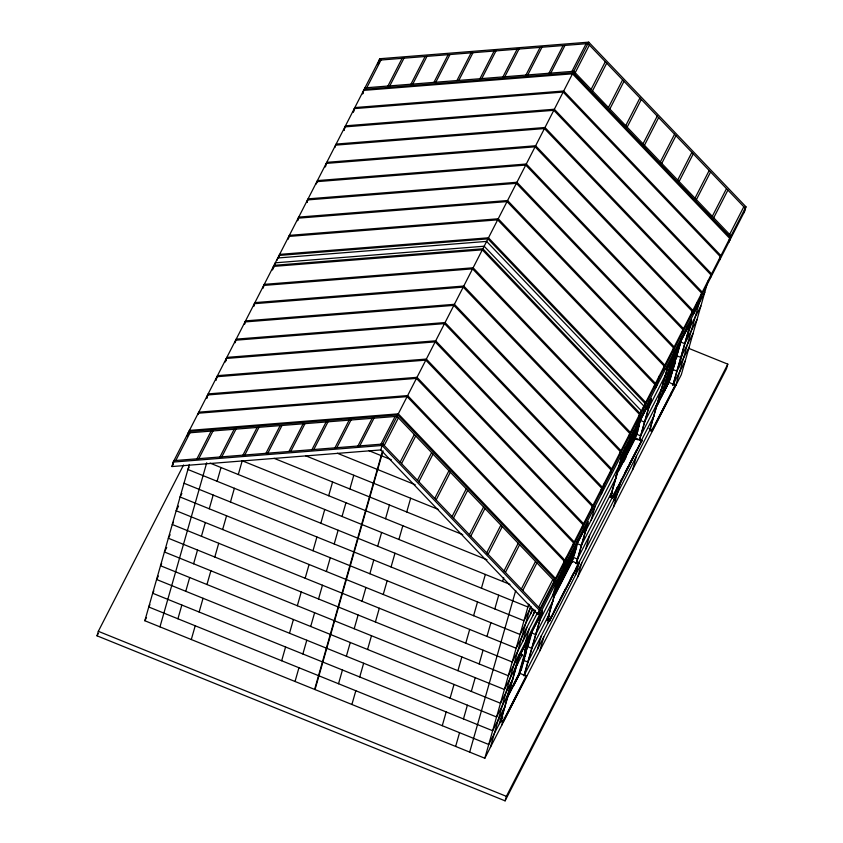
<?xml version="1.0" encoding="UTF-8"?>
<svg xmlns="http://www.w3.org/2000/svg" width="843" height="843" viewBox="0 0 843 843"><rect width="100%" height="100%" fill="white"/><g stroke="black" fill="none" stroke-linecap="round" stroke-linejoin="round"><path stroke-width="1.26" d="M688.815 348.401L727.794 364.155L726.508 368.676L505.094 800.85L97.04 635.822L98.325 631.312L183.542 464.999M171.94 466.548L173.215 462.069L379.856 58.725L588.72 42.15L745.96 206.788L744.675 211.266L538.034 614.6L380.804 449.93L171.94 466.548L173.142 464.177M172.667 465.115L173.943 460.636L382.817 444.04L540.047 608.688L538.772 613.177M187.188 436.284L188.137 432.923L397 416.347L554.23 580.996L552.966 585.463M188.748 432.786L189.433 430.415L398.286 413.839L555.526 578.477L553.967 583.103M198.105 414.535L198.779 412.164L407.643 395.578L564.884 560.216L563.872 563.777L563.324 564.842L564.336 561.28L407.095 396.642L198.231 413.228M207.462 396.273L208.137 393.902L417 377.327L574.231 541.965L573.219 545.526L572.671 546.591L573.693 543.029L416.453 378.391L207.589 394.967L206.577 398.528L207.115 397.464M707.994 280.982L681.292 374.735L484.82 758.236L144.838 620.743L189.348 464.482M225.281 362.016L226.293 358.454L435.157 341.879L592.397 506.517L591.386 510.078L591.923 509.014L592.945 505.452L435.705 340.814L226.841 357.39L225.829 360.952M234.976 342.574L235.65 340.203L444.514 323.617L601.744 488.255L600.732 491.817L601.28 490.752L602.292 487.191L445.051 322.553L236.198 339.139L235.176 342.701M244.322 324.323L244.997 321.942L453.861 305.366L611.101 470.004L610.09 473.566L610.638 472.501L611.649 468.94L454.409 304.302L245.545 320.877L244.533 324.439M159.97 626.865L206.714 462.765M253.68 306.062L254.354 303.691L463.218 287.105L620.459 451.743L619.436 455.304L619.984 454.24L620.996 450.678L463.766 286.04L254.902 302.626L253.88 306.188M263.027 287.811L263.711 285.429L472.565 268.854L629.805 433.492L628.794 437.053L629.342 435.989L630.353 432.427L473.113 267.789L264.249 284.365L263.237 287.927M272.437 269.971L273.448 266.409L482.312 249.834L639.552 414.471L638.541 418.033L639.089 416.969M272.984 268.906L273.996 265.345L482.86 248.769L640.1 413.407M274.028 267.263L275.292 262.816L484.156 246.23L641.397 410.868L640.132 415.325M277.136 260.202L277.769 257.979L486.632 241.404L643.873 406.041L642.608 410.488M278.39 257.821L279.065 255.45L487.928 238.864L645.169 403.512L644.157 407.074L644.705 405.999L645.717 402.448L488.476 237.8L279.613 254.386L278.938 256.757M177.926 618.783L181.846 605.042M185.766 591.291L189.675 577.539M193.595 563.788L197.515 550.036M201.424 536.285L205.344 522.534M209.264 508.782L213.174 495.041M217.094 481.29L221.014 467.538M288.137 238.801L288.812 236.43L497.676 219.844L654.916 384.482L653.905 388.043L654.442 386.979L655.464 383.417L498.224 218.78L289.36 235.366L288.348 238.927M297.495 220.55L298.169 218.168L507.033 201.593L664.273 366.231L663.251 369.792L663.799 368.728L664.811 365.167L507.57 200.529L298.717 217.104L297.695 220.666M306.841 202.288L307.516 199.917L516.38 183.331L673.62 347.969L672.609 351.531L673.157 350.467L674.168 346.905L516.928 182.267L308.064 198.853L307.052 202.415M316.199 184.037L316.873 181.656L525.737 165.08L682.978 329.718L681.955 333.28L682.503 332.216L683.515 328.654L526.285 164.016L317.421 180.592L316.747 182.973M326.093 164.712L326.768 162.341L535.632 145.755L692.872 310.393L691.861 313.954L691.313 315.019L692.324 311.467L535.084 146.819L326.23 163.405L325.208 166.967L325.756 165.902M191.298 639.531L195.218 625.78M199.138 612.029L203.047 598.277M206.967 584.526L210.887 570.774M214.796 557.033L218.716 543.282M222.636 529.53L226.556 515.779M230.466 502.028L234.386 488.276M238.306 474.525L242.215 460.773M334.903 147.525L335.577 145.144L544.441 128.568L701.682 293.206L700.67 296.768L701.207 295.703M344.798 128.199L345.482 125.828L554.336 109.242L711.576 273.891L710.565 277.442L710.017 278.517L711.039 274.955L553.798 110.307L344.935 126.893L343.923 130.454L344.46 129.39M354.155 109.948L354.829 107.567L563.693 90.991L720.934 255.629L719.922 259.191L719.374 260.255L720.386 256.693L563.145 92.056L354.281 108.631L353.27 112.193L353.818 111.128M364.292 90.106L364.924 87.872L573.798 71.276L731.029 235.924L729.753 240.403M377.843 64.637L379.118 60.159L587.982 43.583L745.212 208.232L743.947 212.699M378.581 63.204L379.856 58.725M281.667 660.743L285.577 646.992M289.497 633.241L293.417 619.489M297.326 605.738L301.246 591.986M305.166 578.235L309.086 564.494M312.995 550.742L316.915 536.991M320.835 523.24L324.745 509.488M328.665 495.737L332.585 481.985M295.039 681.481L298.949 667.73M302.869 653.978L306.789 640.237M310.698 626.486L314.618 612.735M318.538 598.983L322.458 585.232M326.367 571.48L330.287 557.729M334.207 543.977L338.117 530.236M342.037 516.485L345.957 502.734M349.877 488.982L353.786 475.231M380.794 449.962L382.079 445.483L588.72 42.15M314.618 689.405L382.279 451.901M315.029 689.563L383.038 450.815M338.528 683.736L342.448 669.985M346.368 656.233L350.277 642.492M354.197 628.741L358.117 614.99M362.026 601.238L365.946 587.487M369.866 573.735L373.786 559.984M377.696 546.232L381.616 532.491M385.536 518.74L389.445 504.989M351.9 704.485L355.82 690.733M359.74 676.982L363.649 663.23M367.569 649.479L371.489 635.727M375.409 621.976L379.318 608.235M383.238 594.484L387.158 580.732M391.068 566.981L394.988 553.229M398.908 539.478L402.817 525.726M406.737 511.975L410.657 498.234M442.269 725.697L446.179 711.945M450.099 698.194L454.019 684.442M457.939 670.691L461.848 656.939M465.768 643.188L469.688 629.436M473.597 615.696L477.517 601.944M481.437 588.193L485.347 574.441M455.641 746.434L459.551 732.683M463.471 718.931L467.391 705.18M471.311 691.429L475.22 677.688M479.14 663.936L483.06 650.185M486.969 636.433L490.889 622.682M494.809 608.931L498.719 595.179M502.639 581.428L503.714 577.687M469.677 752.114L515.716 590.5M484.82 758.236L528.719 604.094M490.363 747.404L530.595 606.159M499.425 723.621L503.334 709.869M507.254 696.118L511.174 682.366M515.094 668.615L519.003 654.863M522.923 641.112L526.843 627.371M530.753 613.62L532.186 608.614M500.594 721.323L518.877 657.15M500.984 720.565L519.056 657.14L541.975 612.397L523.903 675.823L650.87 428.023M517.138 664.748L522.27 654.526M519.773 655.243L520.848 651.481M517.391 664.853L517.655 662.946M524.367 674.685L526.58 675.77L526.38 676.497L502.828 722.451L500.668 721.176M500.004 719.469L503.355 721.123L503.145 721.84L500.531 720.386M501.838 725.001L503.26 720.006M522.017 654.421L521.754 656.328M524.451 646.117L525.168 643.609M525.337 642.503L529.256 628.752M533.176 615L534.599 610.005M502.828 722.451L526.58 675.77M524.62 651.333L526.98 643.81L528.255 644.326L525.906 651.85L524.62 651.333L526.98 643.81M526.285 647.582L518.74 674.073L506.896 697.182M527.001 645.064L529.151 637.498M519.056 674.695L531.111 632.345M532.028 630.564L519.625 674.094L519.836 673.167L526.021 676.276M521.09 670.554L524.652 658.056L523.935 659.584M525.01 656.802L526.432 651.808M528.572 644.305L531.417 634.305M538.034 614.6L539.309 610.121L745.96 206.788M524.293 675.064L542.576 610.88L518.087 658.541M525.747 676.571L526.064 677.098L526.274 676.381M526.053 675.96L526.38 676.497M553.703 584.03L554.979 579.541L397.748 414.904L188.874 431.5L187.863 435.041L188.411 433.976M537.434 649.426L541.354 635.675M553.103 594.42L557.012 580.669M554.273 594.968L559.668 576.032M547.497 619.953L559.246 578.688L587.708 523.134L576.159 563.651L576.475 563.04M561.269 573.019L557.392 586.623L561.501 578.614L564.673 567.476M561.659 572.249L558.119 586.001L562.355 571.154M557.729 586.76L562.313 570.679M539.847 650.807L543.767 637.055M547.687 623.314L548.709 619.7M563.356 568.308L566.559 557.054M572.144 561.29L571.828 561.902L572.091 560.995L578.635 564.325L549.552 621.08L547.392 619.805L547.708 619.194M549.552 621.08L550.068 619.753L547.76 618.614M560.764 577.434L562.523 578.15L562.302 578.899L554.104 594.895M562.471 578.962L567.508 561.301M568.825 558.045L563.609 576.338L571.807 560.342L575.621 546.981M563.788 576.412L568.814 558.74M565.421 571.807L569.647 556.991M569.742 558.077L567.645 566.759L572.218 551.343M567.697 565.864L570.827 554.863M567.645 566.759L571.48 553.324M572.408 553.956L569.52 562.313M571.28 560.374L575.147 546.791M571.975 560.416L577.371 541.48M571.67 562.671L578.172 539.836M576.991 544.61L572.06 561.912L555.063 594.979M574.209 555.389L576.696 546.633L575.917 548.161M505.094 800.85L506.38 796.34L727.794 364.155M576.338 563.64L588.309 521.627L559.067 578.688L547.107 620.711L549.488 616.054M578.003 564.399L578.33 564.926M575.442 575.232L579.362 561.48M591.112 520.236L595.032 506.485M577.866 576.612L581.775 562.871M585.695 549.12L589.615 535.368M601.365 494.114L604.568 482.87M617.413 471.743L622.808 452.807M610.627 496.717L622.376 455.452L650.838 399.909L639.3 440.425M623.694 452.259L620.859 463.534L625.485 447.928M624.442 450.267L621.249 462.775M620.859 463.534L625.443 447.454M639.447 439.888L639.763 439.287L641.976 440.373L641.765 441.089L612.692 497.855L610.532 496.58L610.838 495.969M628.151 443.007L624.631 455.378L619.605 465.199M612.692 497.855L641.976 440.373M625.611 455.736L630.638 438.065M627.74 449.625L631.607 436.042M626.918 453.186L632.313 434.25M613.451 501.037L617.371 487.286M631.523 437.612L633.04 432.29M628.562 448.581L632.429 434.999M630.438 443.397L633.23 433.618M630.827 442.638L633.968 431.637M630.785 443.534L634.61 430.088M631.175 442.775L634.653 430.552M613.514 507.033L621.344 479.541M635.496 429.856L640.575 412.037M635.538 430.731L633.799 436.843L630.922 442.459M634.421 437.138L638.288 423.565M639.805 420.046L634.948 437.117L626.749 453.113L635.59 434.862M635.116 437.18L640.511 418.254M634.811 439.445L641.312 416.611M640.122 421.384L634.969 438.676M636.981 433.407L639.479 424.661M648.246 404.977L649.753 399.656M639.605 439.814L651.439 398.402L622.208 455.462L610.237 497.486L612.619 492.818M632.587 469.793L636.507 456.042M656.096 387.295L659.3 376.041M641.449 440.562L641.765 441.089M641.66 440.984L641.028 441.532M649.647 430.394L667.93 366.21M672.092 357.938L661.312 395.778L655.991 406.168M673.431 383.744L675.643 384.829L675.433 385.557L651.46 431.342L649.732 430.236L668.109 366.199L691.028 321.457L672.967 384.882M661.766 395.947L673.62 354.302M651.892 431.511L675.643 384.829M675.011 350.53L662.756 393.565L668.046 383.238L679.226 343.986M662.851 393.818L675.074 350.909M665.422 386.02L675.464 350.772M667.761 379.961L675.601 352.448M668.383 380.256L678.773 343.744M668.109 383.755L680.175 341.415M668.942 382.522L681.797 337.137M669.015 382.385L680.554 342.121M670.153 379.613L675.496 360.867M676.202 358.37L677.277 354.618M677.624 353.365L680.838 342.121M674.474 365.103L675.538 361.352M676.255 358.855L677.319 355.103M686.255 330.793L687.772 325.472M673.272 384.282L691.639 319.94L666.181 369.487M670.606 395.599L671.671 391.858M673.81 384.355L674.516 381.858M678.436 368.106L682.356 354.355M686.265 340.604L690.185 326.852M694.105 313.101L696.95 303.101M675.117 385.019L675.433 385.557M675.327 385.441L674.695 385.989M675.749 385.567L702.23 292.142L544.989 127.504L336.125 144.079M729.016 241.836L730.291 237.357L573.05 72.719L364.187 89.316L362.627 93.942L363.639 90.38L572.502 73.805L729.743 238.443L728.721 242.004L729.269 240.94M175.818 460.468L190.002 432.796M366.8 87.704L380.983 60.022M97.04 635.822L98.241 633.483M189.106 467.17L187.915 469.488L357.706 538.15M196.956 458.792L211.129 431.11M387.928 86.028L402.111 58.346M198.822 458.645L213.005 430.963M389.803 85.881L403.987 58.199M181.867 493.513L180.086 496.991L349.877 565.653M178.547 506.106L176.166 510.742L345.957 579.404M173.437 522.165L172.257 524.483L512.228 661.987L537.581 612.513M170.117 534.757L168.337 538.234L338.127 606.907M166.724 547.486L164.417 551.986L334.207 620.648M161.656 563.482L160.507 565.737L330.287 634.4M158.347 576.054L156.587 579.489L326.367 648.151M219.949 456.969L234.133 429.287M410.931 84.205L425.114 56.523M221.825 456.822L235.998 429.14M412.796 84.058L426.979 56.376M153.858 590.922L152.667 593.24L322.458 661.903M149.928 604.694L148.747 606.992L488.729 744.485L502.818 716.982M144.838 620.743L146.503 617.487M242.953 455.146L257.136 427.464M433.934 82.382L448.107 54.7M244.818 454.999L259.001 427.317M435.799 82.224L449.983 54.553M265.945 453.313L280.129 425.641M456.927 80.549L471.111 52.877M267.821 453.165L282.005 425.494M458.803 80.401L472.976 52.719M288.949 451.49L303.132 423.808M479.93 78.726L494.114 51.044M290.814 451.342L304.997 423.66M481.796 78.578L495.979 50.896M311.952 449.667L326.125 421.985M502.923 76.903L517.107 49.221M313.817 449.519L328.001 421.837M504.799 76.755L518.982 49.073M334.945 447.844L349.128 420.162M525.927 75.069L540.11 47.398M336.821 447.686L350.994 420.014M527.792 74.922L541.975 47.25M357.948 446.01L372.132 418.339M548.93 73.246L563.103 45.564M359.813 445.863L373.997 418.191M550.795 73.099L564.979 45.417M380.941 444.187L395.125 416.505M571.923 71.423L586.106 43.741M384.218 445.515L398.402 417.833M575.2 72.751L589.383 45.069M400.13 462.164L414.313 434.493M591.112 89.4L605.285 61.729M401.531 463.639L415.715 435.968M592.513 90.875L606.697 63.193M417.443 480.299L431.627 452.617M608.425 107.535L622.608 79.853M418.855 481.774L433.028 454.092M609.826 109.01L624.01 81.328M434.756 498.424L448.94 470.752M625.738 125.66L639.921 97.988M436.168 499.899L450.352 472.217M627.15 127.135L641.323 99.453M452.069 516.559L466.253 488.877M643.051 143.795L657.234 116.113M453.481 518.034L467.665 490.352M644.463 145.27L658.636 117.588M469.393 534.683L483.566 507.012M660.364 161.919L674.548 134.248M470.794 536.159L484.978 508.477M661.776 163.394L675.96 135.712M486.706 552.818L500.879 525.136M677.688 180.054L691.861 152.372M488.108 554.294L502.291 526.612M679.089 181.53L693.273 153.847M504.019 570.943L518.203 543.271M695.001 198.179L709.174 170.497M505.421 572.418L519.604 544.736M696.402 199.654L710.586 171.972M521.332 589.078L535.516 561.396M712.314 216.314L726.497 188.632M522.744 590.553L536.917 562.871M713.715 217.779L727.899 190.107M529.088 604.663L527.897 606.981L358.117 538.319M531.111 606.823L523.988 620.733L354.197 552.07M533.029 609.183L520.068 634.484L350.277 565.822M535.547 610.364L516.148 648.235L346.357 579.562M538.645 607.202L552.829 579.531M729.627 234.438L743.811 206.756M637.013 424.535L508.318 675.728L338.528 607.065M637.16 424.25L704.79 292.236M516.654 665.57L504.399 689.479L334.608 620.817M556.844 587.118L539.573 620.827L537.434 619.963M566.644 567.929L568.361 564.557M619.984 463.882L585.305 531.575L583.166 530.7M665.707 374.629L648.436 408.339L646.296 407.475M700.881 305.988L688.636 329.887L686.497 329.023M564.252 574.083L572.45 558.087M554.905 592.998L562.523 578.15M617.455 470.921L625.654 454.914L623.894 454.208M637.845 431.036L636.328 434.113L640.606 435.842L657.877 402.132M573.588 556.58L573.187 557.339L577.466 559.067L612.144 491.385M617.245 471.669L625.443 455.673M676.908 354.892L676.518 355.662L680.796 357.39L693.041 333.491M553.335 596.812L572.913 558.582M616.465 473.587L636.054 435.357M553.408 597.455L572.397 560.395M615.664 475.958L635.538 437.159M525.906 651.85L526.369 650.933L525.094 650.417M618.783 470.584L635.148 438.666M623.588 462.048L625.949 457.454M512.734 679.321L500.479 703.231L330.698 634.568M552.934 600.859L535.663 634.579L531.385 632.851M616.064 477.633L581.385 545.316L577.107 543.587M661.797 388.381L644.516 422.09L640.248 420.362M696.961 319.739L684.716 343.638L680.438 341.91M673.715 367.116L672.609 369.403L676.876 371.141L689.121 347.232M664.252 388.307L669.553 377.97M508.814 693.072L496.569 716.982L326.778 648.32M549.014 614.61L531.743 648.32L527.465 646.592M506.127 699.722L519.183 674.242M655.18 408.781L668.236 383.302M506 700.175L520.142 672.566M547.855 618.667L547.55 619.268L549.51 620.258M576.317 563.124L576.623 562.513L578.846 563.598L549.762 620.364M610.996 495.431L610.68 496.042L612.64 497.033M655.369 408.623L669.205 381.626M513.313 686.318L520.215 672.851M657.087 405.683L658.91 402.132M664.295 391.626L665.496 389.276M666.044 388.223L667.224 385.904M504.904 706.813L492.649 730.733L322.858 662.071M551.322 616.465L527.823 662.071L523.545 660.343M554.283 610.68L557.982 603.219M560.216 599.11L565.548 588.699M570.289 579.436L573.261 573.651M576.222 567.866L618.014 486.295M625.127 472.407L628.088 466.622M629.278 464.314L636.391 450.425M640.975 441.226L653.957 415.884M549.13 620.912L578.583 563.493M612.26 497.686L641.723 440.267M672.735 385.335L685.211 360.983M502.407 722.282L526.327 675.664M651.46 431.342L675.391 384.735M173.215 462.069L382.079 445.483L539.309 610.121M649.595 429.445L652.197 430.91L652.408 430.183L649.057 428.529M634.273 438.392L637.708 439.783M610.395 495.789L612.998 497.244L613.209 496.527L610.89 495.389M369.097 450.752L381.205 455.652M381.616 455.821L391.3 459.73M337.379 453.26L377.295 469.403M377.696 469.562L415.199 484.736M305.598 455.747L373.375 483.155M373.776 483.313L438.128 509.341M274.123 458.35L369.455 496.906M369.866 497.064L462.765 534.641M242.015 460.7L365.546 510.647M365.946 510.816L487.033 559.784M210.076 463.113L509.931 584.378M547.255 619.015L549.868 620.469M184.006 483.239L353.786 551.902M526.506 644.716L527.781 645.232M98.325 631.312L506.38 796.34M668.889 382.237L675.074 385.335M649.879 429.709L651.839 430.689M635.222 437.77L641.407 440.878M500.826 720.649L502.786 721.629M573.05 72.73L730.291 237.378M216.946 376.716L215.924 380.277L217.483 375.651L426.347 359.065L583.588 523.703L582.576 527.265L582.028 528.329L583.04 524.767L425.799 360.13L216.946 376.716"/></g></svg>
